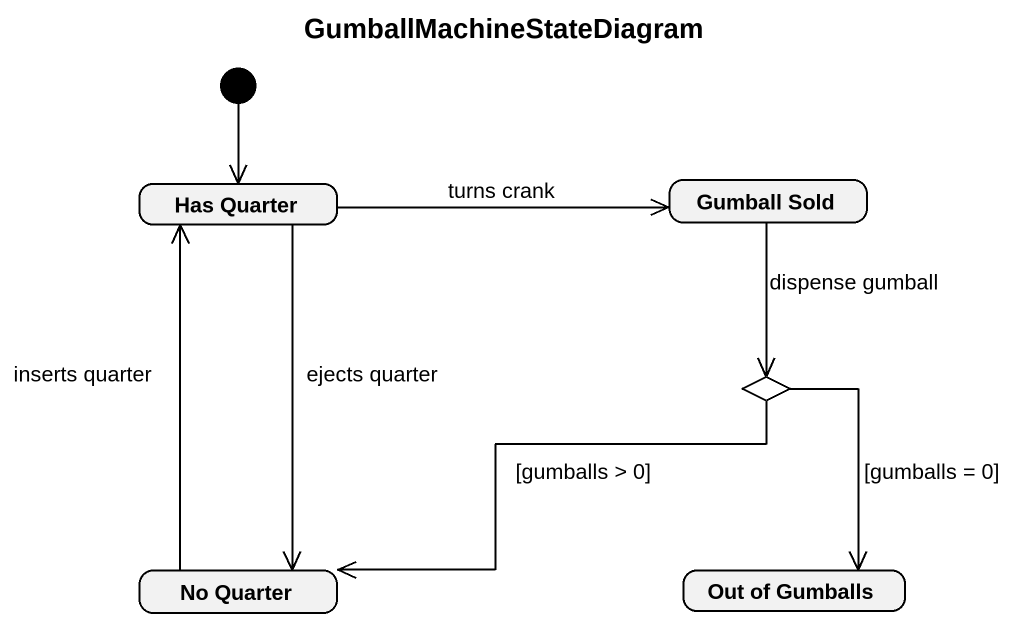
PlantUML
@startuml
title GumballMachineStateDiagram
hide empty description
state "Has Quarter" as Has_Quarter
state "Gumball Sold" as Gumball_Sold
state choice1 <<choice>>
state "No Quarter" as No_Quarter
state "Out of Gumballs" as Out_of_Gumballs
[*] --> Has_Quarter
Has_Quarter -right-> Gumball_Sold : turns crank
Has_Quarter --> No_Quarter : ejects quarter
Gumball_Sold --> choice1 : dispense gumball
choice1 -left-> No_Quarter : [gumballs > 0]
choice1 --> Out_of_Gumballs : [gumballs = 0]
No_Quarter -up-> Has_Quarter : inserts quarter
@enduml
